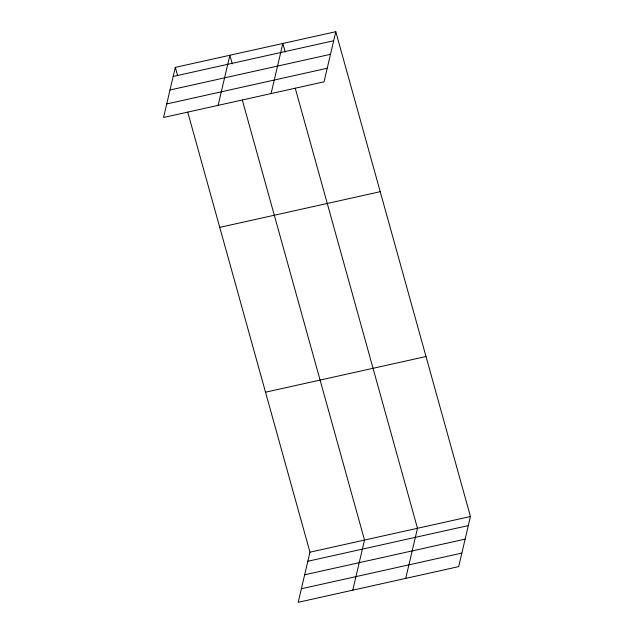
<?xml version="1.0" encoding="UTF-8"?>
<svg xmlns="http://www.w3.org/2000/svg" width="634" height="634" viewBox="0 0 634 634"><rect width="100%" height="100%" fill="white"/><g stroke="black" fill="none" stroke-linecap="round" stroke-linejoin="round"><path stroke-width="0.95" d="M175.309 67.378L163.556 117.488L324.045 81.81L335.798 31.7L175.309 67.378L177.686 75.953M218.12 105.355L229.873 55.253L232.258 63.82M271.083 93.578L282.835 43.477L285.221 52.043M187.735 112.139L309.955 552.19L298.202 602.3L458.691 566.622L470.444 516.512L335.798 31.7M352.766 590.167L364.518 540.065L242.307 100.006M405.728 578.39L417.481 528.288L295.27 88.237M173.185 76.452L333.674 40.766M170.007 89.988L330.496 54.31M166.734 103.944L327.223 68.266M219.744 227.368L380.234 191.69M265.519 392.208L426.008 356.522M309.955 552.19L470.444 516.512M307.823 561.264L468.32 525.578M304.645 574.8L465.142 539.122M301.38 588.756L461.869 553.078"/></g></svg>
